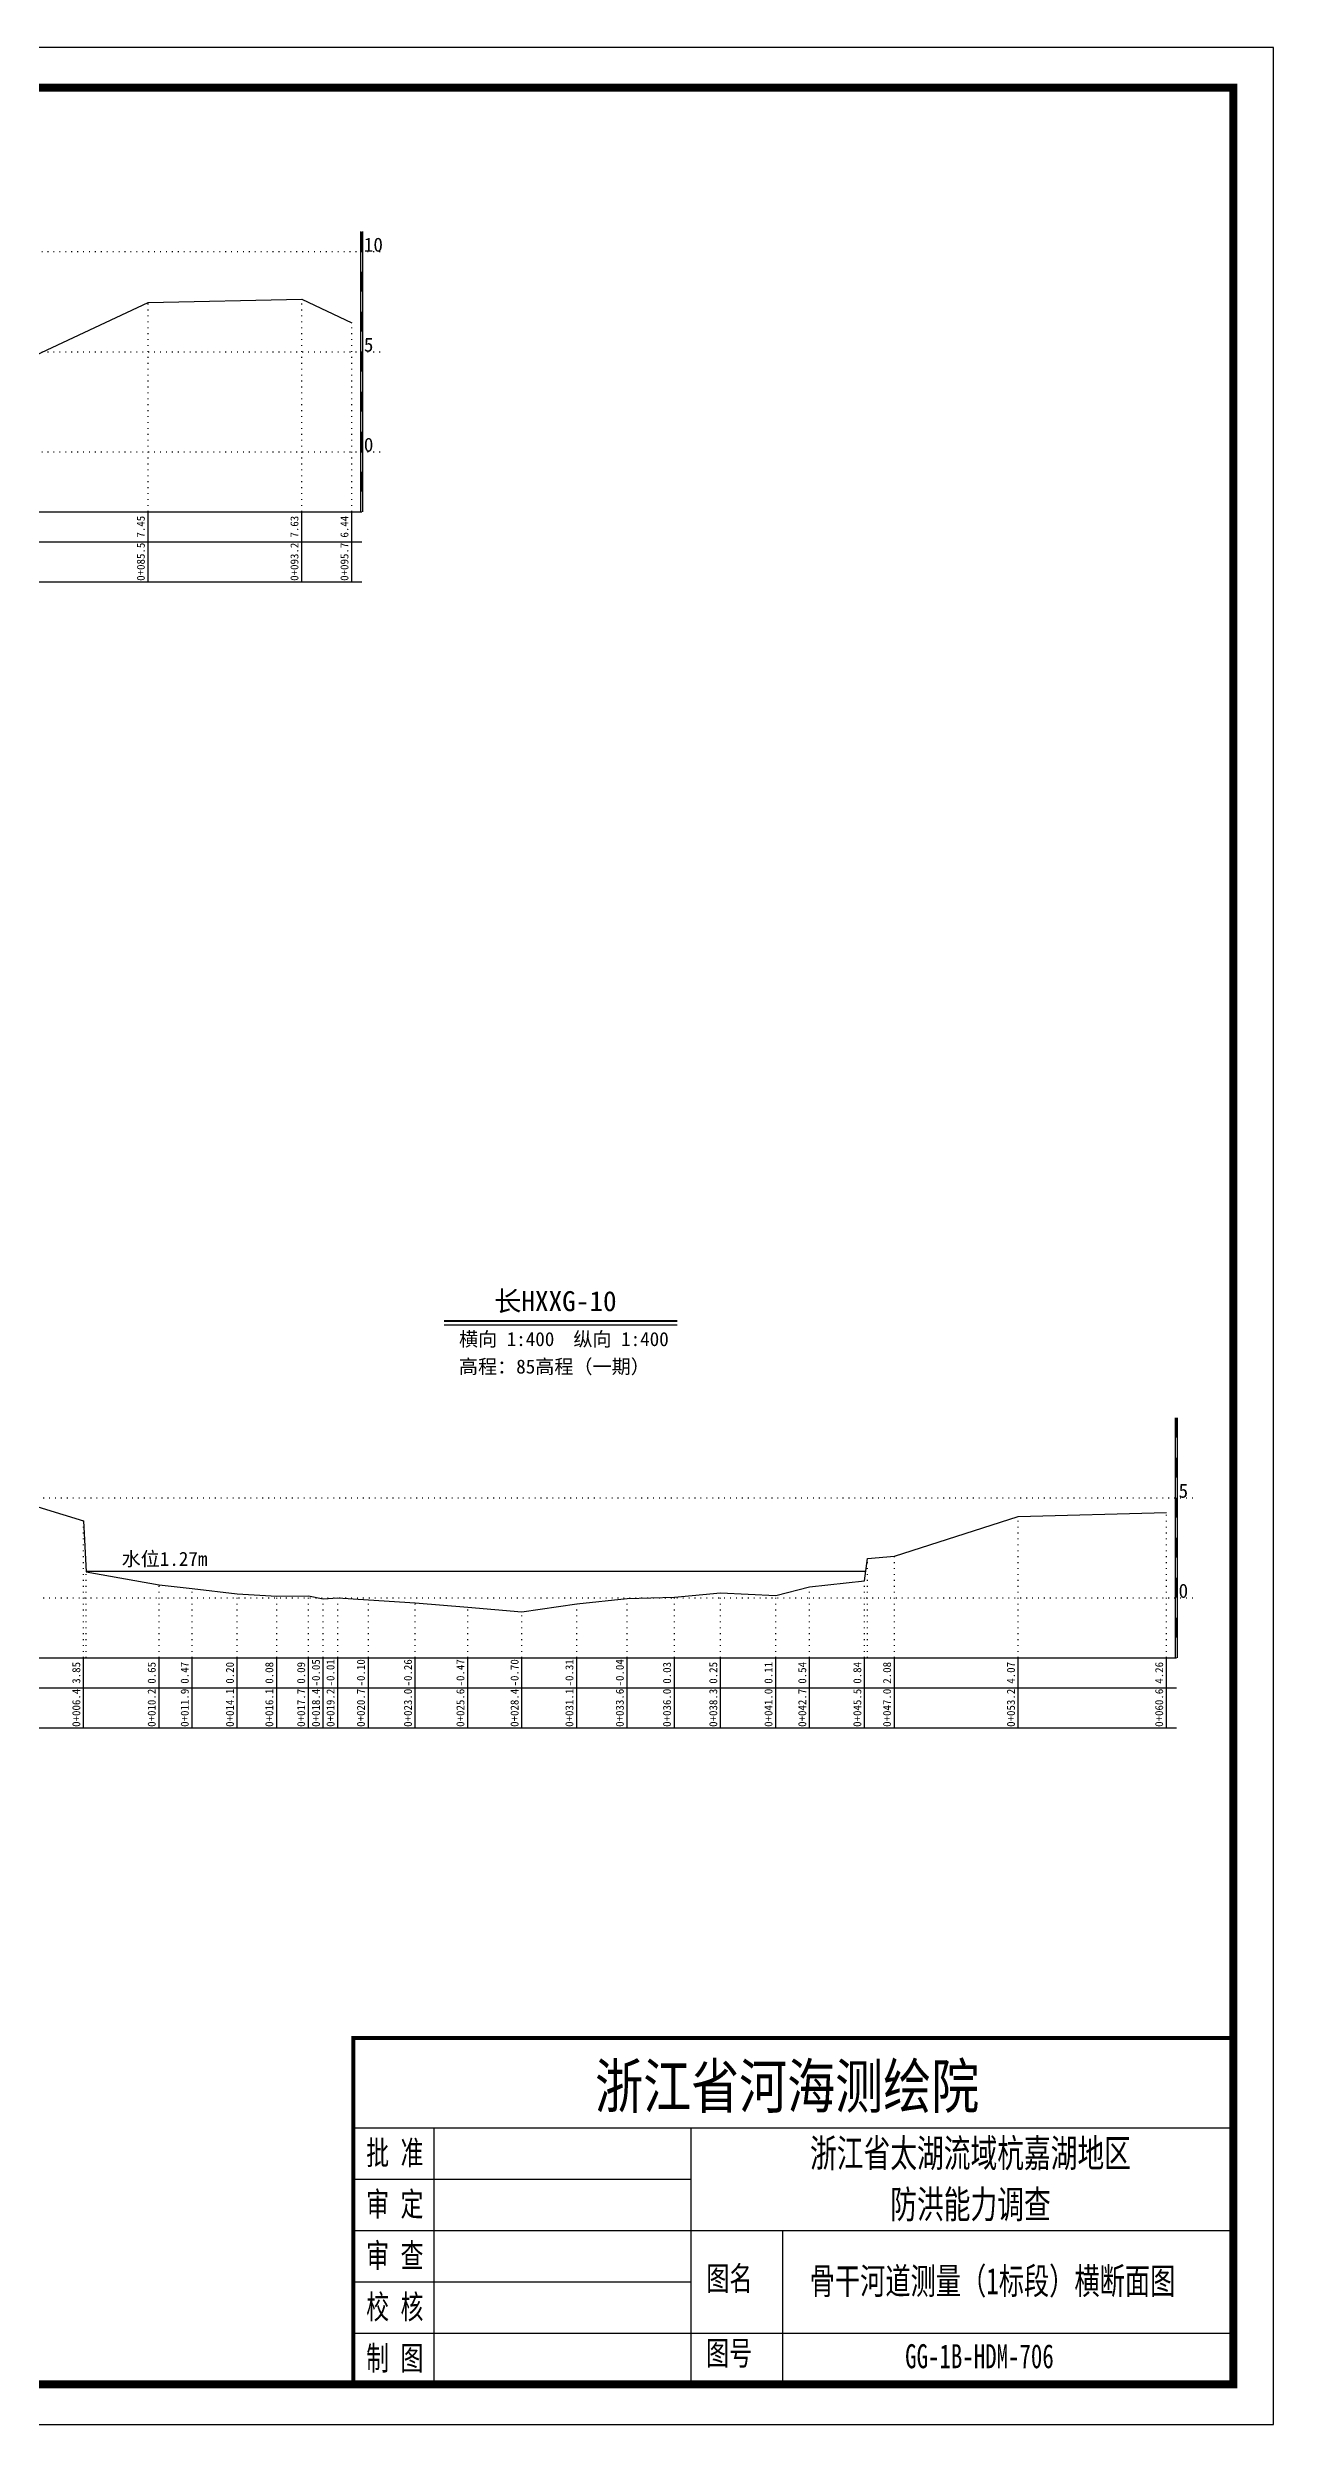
# Model space of a CAD drawing. Header units: millimetres. Extents: x 518104 to 520297, y 3371901 to 3372198.
# Drawn here: x 519257.3 to 519410.5, y 3371900.9 to 3372197.9 of the extents above; entities that cross this region are included whole.
import ezdxf
from ezdxf.enums import TextEntityAlignment as Align

# ---------------------------------------------------------------- set-up
doc = ezdxf.new("R2010")
doc.units = ezdxf.units.MM
doc.header["$LTSCALE"] = 0.4
doc.header["$MEASUREMENT"] = 0
doc.linetypes.add('X4', pattern=[1.6, 0, -1.6])
for name, color, linetype in [('DMX', 1, 'Continuous'), ('TEXT', 7, 'Continuous'), ('zdm1', 5, 'Continuous'), ('ZDMT5', 3, 'Continuous'), ('图框', 7, 'Continuous'), ('断面名称', 5, 'Continuous'), ('比例尺', 3, 'Continuous'), ('水位', 4, 'Continuous')]:
    doc.layers.add(name, color=color, linetype=linetype)
doc.styles.add('HDM', font='仿宋_GB2312.ttf')
doc.styles.add('tk2', font='SimSun.ttf', dxfattribs={"width": 0.8})

msp = doc.modelspace()

# ---------------------------------------------------------------- linework, layer by layer
at = {"lineweight": 100, "const_width": 0.5}
msp.add_lwpolyline([(519405.48, 3371949.15), (519295.48, 3371949.15), (519295.48, 3371905.87), (519405.48, 3371905.87), (519405.48, 3371949.15)], dxfattribs=at)
at = {"layer": 'DMX', "linetype": 'Continuous', "flags": 128}
for points in [[(519056.06, 3372162.42), (519064.43, 3372162.42), (519098.86, 3372163.05), (519111.66, 3372162.72), (519138.13, 3372152.5), (519141.31, 3372152.3), (519141.56, 3372149.75), (519143.53, 3372149.35), (519160.23, 3372148.1), (519167.21, 3372146.82), (519173.66, 3372146.9), (519181.26, 3372145.97), (519189.68, 3372145.82), (519198.53, 3372145.95), (519206.18, 3372146.17), (519211.91, 3372146.92), (519218.33, 3372148.7), (519224.56, 3372149.32), (519240.36, 3372150.02), (519240.51, 3372152.25), (519269.86, 3372166), (519289.06, 3372166.45), (519295.31, 3372163.47)], [(519253.47, 3372016.34), (519261.79, 3372013.79), (519262.09, 3372007.42), (519271.22, 3372005.79), (519275.34, 3372005.34), (519280.99, 3372004.67), (519285.92, 3372004.37), (519289.89, 3372004.39), (519291.74, 3372004.04), (519293.57, 3372004.14), (519297.37, 3372003.92), (519303.24, 3372003.52), (519309.79, 3372002.99), (519316.57, 3372002.42), (519323.42, 3372003.39), (519329.72, 3372004.07), (519335.62, 3372004.24), (519341.39, 3372004.79), (519348.29, 3372004.44), (519352.52, 3372005.52), (519359.39, 3372006.27), (519359.74, 3372009.07), (519363.12, 3372009.37), (519378.59, 3372014.34), (519397.12, 3372014.82)]]:
    msp.add_lwpolyline(points, dxfattribs=at)
at = {"layer": 'TEXT', "color": 0}
for p, q in [((519295.48, 3371937.95, 0), (519405.48, 3371937.95, 0)), ((519305.56, 3371937.95, 0), (519305.56, 3371912.29, 0)), ((519337.65, 3371937.95, 0), (519337.65, 3371912.29, 0)), ((519295.48, 3371931.54, 0), (519337.65, 3371931.54, 0)), ((519295.48, 3371925.12, 0), (519337.65, 3371925.12, 0)), ((519337.65, 3371925.12, 0), (519405.48, 3371925.12, 0)), ((519349.13, 3371925.12, 0), (519349.13, 3371905.87, 0)), ((519295.48, 3371918.7, 0), (519337.65, 3371918.7, 0)), ((519295.48, 3371912.29, 0), (519405.48, 3371912.29, 0)), ((519305.56, 3371912.29, 0), (519305.56, 3371905.87, 0)), ((519337.65, 3371912.29, 0), (519337.65, 3371905.87, 0))]:
    msp.add_line(p, q, dxfattribs=at)
at = {"layer": 'zdm1', "linetype": 'Continuous'}
for p, q in [((519296.43, 3372139.87), (519296.43, 3372174.87)), ((519296.68, 3372139.87), (519296.68, 3372174.87)), ((519056.06, 3372139.87), (519296.56, 3372139.87)), ((519044.81, 3372136.12), (519296.56, 3372136.12)), ((519044.81, 3372131.12), (519296.56, 3372131.12)), ((519398.24, 3371996.67), (519398.24, 3372026.67)), ((519398.49, 3371996.67), (519398.49, 3372026.67)), ((519245.69, 3371996.67), (519398.37, 3371996.67)), ((519234.44, 3371992.92), (519398.37, 3371992.92)), ((519234.44, 3371987.92), (519398.37, 3371987.92))]:
    msp.add_line(p, q, dxfattribs=at)
at = {"layer": 'zdm1', "linetype": 'X4'}
for p, q in [((519052.31, 3372172.37), (519299.06, 3372172.37)), ((519052.31, 3372159.87), (519299.06, 3372159.87)), ((519052.31, 3372147.37), (519299.06, 3372147.37)), ((519241.94, 3372016.67), (519400.87, 3372016.67)), ((519241.94, 3372004.17), (519400.87, 3372004.17))]:
    msp.add_line(p, q, dxfattribs=at)
at = {"layer": 'zdm1', "linetype": 'Continuous', "flags": 128}
for points in [[(519296.56, 3372172.37, 0.25, 0.25, 0), (519296.56, 3372174.87, 0.25, 0.25, 0)], [(519296.56, 3372167.37, 0.25, 0.25, 0), (519296.56, 3372169.87, 0.25, 0.25, 0)], [(519296.56, 3372162.37, 0.25, 0.25, 0), (519296.56, 3372164.87, 0.25, 0.25, 0)], [(519296.56, 3372157.37, 0.25, 0.25, 0), (519296.56, 3372159.87, 0.25, 0.25, 0)], [(519296.56, 3372152.37, 0.25, 0.25, 0), (519296.56, 3372154.87, 0.25, 0.25, 0)], [(519296.56, 3372147.37, 0.25, 0.25, 0), (519296.56, 3372149.87, 0.25, 0.25, 0)], [(519296.56, 3372142.37, 0.25, 0.25, 0), (519296.56, 3372144.87, 0.25, 0.25, 0)], [(519398.37, 3372024.17, 0.25, 0.25, 0), (519398.37, 3372026.67, 0.25, 0.25, 0)], [(519398.37, 3372019.17, 0.25, 0.25, 0), (519398.37, 3372021.67, 0.25, 0.25, 0)], [(519398.37, 3372014.17, 0.25, 0.25, 0), (519398.37, 3372016.67, 0.25, 0.25, 0)], [(519398.37, 3372009.17, 0.25, 0.25, 0), (519398.37, 3372011.67, 0.25, 0.25, 0)], [(519398.37, 3372004.17, 0.25, 0.25, 0), (519398.37, 3372006.67, 0.25, 0.25, 0)], [(519398.37, 3371999.17, 0.25, 0.25, 0), (519398.37, 3372001.67, 0.25, 0.25, 0)]]:
    msp.add_lwpolyline(points, format="xyseb", dxfattribs=at)
at = {"layer": 'ZDMT5', "linetype": 'X4'}
for p, q in [((519269.86, 3372139.87), (519269.86, 3372166)), ((519289.06, 3372139.87), (519289.06, 3372166.45)), ((519295.31, 3372139.87), (519295.31, 3372163.47)), ((519261.79, 3371996.67), (519261.79, 3372013.79)), ((519378.59, 3371996.67), (519378.59, 3372014.34)), ((519397.12, 3371996.67), (519397.12, 3372014.82)), ((519262.09, 3371996.67), (519262.09, 3372007.42)), ((519359.74, 3371996.67), (519359.74, 3372009.07)), ((519363.12, 3371996.67), (519363.12, 3372009.37)), ((519271.22, 3371996.67), (519271.22, 3372005.79)), ((519275.34, 3371996.67), (519275.34, 3372005.34)), ((519280.99, 3371996.67), (519280.99, 3372004.67)), ((519285.92, 3371996.67), (519285.92, 3372004.37)), ((519289.89, 3371996.67), (519289.89, 3372004.39)), ((519341.39, 3371996.67), (519341.39, 3372004.79)), ((519348.29, 3371996.67), (519348.29, 3372004.44)), ((519352.52, 3371996.67), (519352.52, 3372005.52)), ((519359.39, 3371996.67), (519359.39, 3372006.27)), ((519291.74, 3371996.67), (519291.74, 3372004.04)), ((519293.57, 3371996.67), (519293.57, 3372004.14)), ((519297.37, 3371996.67), (519297.37, 3372003.92)), ((519303.24, 3371996.67), (519303.24, 3372003.52)), ((519309.79, 3371996.67), (519309.79, 3372002.99)), ((519316.57, 3371996.67), (519316.57, 3372002.42)), ((519323.42, 3371996.67), (519323.42, 3372003.39)), ((519329.72, 3371996.67), (519329.72, 3372004.07)), ((519335.62, 3371996.67), (519335.62, 3372004.24))]:
    msp.add_line(p, q, dxfattribs=at)
at = {"layer": 'ZDMT5', "linetype": 'Continuous'}
for p, q in [((519269.86, 3372131.12), (519269.86, 3372139.87)), ((519289.06, 3372131.12), (519289.06, 3372139.87)), ((519295.31, 3372131.12), (519295.31, 3372139.87)), ((519261.79, 3371987.92), (519261.79, 3371996.67)), ((519271.22, 3371987.92), (519271.22, 3371996.67)), ((519275.34, 3371987.92), (519275.34, 3371996.67)), ((519280.99, 3371987.92), (519280.99, 3371996.67)), ((519285.92, 3371987.92), (519285.92, 3371996.67)), ((519289.89, 3371987.92), (519289.89, 3371996.67)), ((519291.74, 3371987.92), (519291.74, 3371996.67)), ((519293.57, 3371987.92), (519293.57, 3371996.67)), ((519297.37, 3371987.92), (519297.37, 3371996.67)), ((519303.24, 3371987.92), (519303.24, 3371996.67)), ((519309.79, 3371987.92), (519309.79, 3371996.67)), ((519316.57, 3371987.92), (519316.57, 3371996.67)), ((519323.42, 3371987.92), (519323.42, 3371996.67)), ((519329.72, 3371987.92), (519329.72, 3371996.67)), ((519335.62, 3371987.92), (519335.62, 3371996.67)), ((519341.39, 3371987.92), (519341.39, 3371996.67)), ((519348.29, 3371987.92), (519348.29, 3371996.67)), ((519352.52, 3371987.92), (519352.52, 3371996.67)), ((519359.39, 3371987.92), (519359.39, 3371996.67)), ((519363.12, 3371987.92), (519363.12, 3371996.67)), ((519378.59, 3371987.92), (519378.59, 3371996.67)), ((519397.12, 3371987.92), (519397.12, 3371996.67))]:
    msp.add_line(p, q, dxfattribs=at)
at = {"layer": '图框', "flags": 128}
msp.add_lwpolyline([(518990.48, 3371900.87), (519410.48, 3371900.87), (519410.48, 3372197.87), (518990.48, 3372197.87)], close=True, dxfattribs=at)
at = {"layer": '图框', "const_width": 1, "flags": 128}
msp.add_lwpolyline([(519015.48, 3371905.87), (519405.48, 3371905.87), (519405.48, 3372192.87), (519015.48, 3372192.87)], close=True, dxfattribs=at)
at = {"layer": '比例尺', "color": 3, "linetype": 'Continuous', "lineweight": 40}
msp.add_line((519306.84, 3372038.76), (519335.97, 3372038.76), dxfattribs=at)
at = {"layer": '比例尺', "color": 3, "linetype": 'Continuous'}
msp.add_line((519306.84, 3372038.26), (519335.97, 3372038.26), dxfattribs=at)
at = {"layer": '水位', "color": 6, "linetype": 'Continuous', "flags": 128}
msp.add_lwpolyline([(519359.54, 3372007.43), (519262.09, 3372007.43)], dxfattribs=at)

# ---------------------------------------------------------------- texts
at = {"layer": 'TEXT', "color": 7, "ltscale": 8, "style": 'tk2'}
for tag, p, s, height, width in [('浙江省河海测绘院', (519325.7, 3371940.39, 0), '（单位名称）', 5.5, 0.8), ('批 准', (519297.1, 3371933.32, 0), '批准', 3, 0.7), ('审 定', (519297.1, 3371926.91, 0), '审定', 3, 0.7), ('审 查', (519297.1, 3371920.49, 0), '审 查', 3, 0.7), ('图名', (519339.63, 3371917.62, 0), '审查', 3, 0.7), ('校 核', (519297.1, 3371914.07, 0), '校 核', 3, 0.7), ('制 图', (519297.1, 3371907.66, 0), '制 图', 3, 0.7), ('图号', (519339.59, 3371908.29, 0), '图号', 3, 0.7)]:
    msp.add_attdef(tag, p, s, height=height, dxfattribs=dict(at, width=width))
at = {"layer": 'TEXT', "color": 0, "style": 'tk2', "width": 0.7}
for tag, text, height, p in [('浙江省太湖流域杭嘉湖地区', '浙江省太湖流域杭嘉湖地区', 3.5, (519372.62, 3371934.77, -206.67)), ('防洪能力调查', '防洪能力调查', 3.5, (519372.62, 3371928.38, -206.67)), ('骨干河道测量（1标段）横断面图', '骨干河道测量（1标段）横断面图', 3.3, (519375.37, 3371918.8, -206.67)), ('GG-1B-HDM-706', 'GG-1B-HDM-001', 3, (519373.74, 3371909.4, -206.67))]:
    msp.add_attdef(tag, text=text, height=height, dxfattribs=at).set_placement(p, align=Align.MIDDLE_CENTER)
at = {"layer": 'zdm1', "linetype": 'Continuous', "style": 'HDM'}
for s, p in [('10', (519296.81, 3372172.37)), ('5', (519296.81, 3372159.87)), ('0', (519296.81, 3372147.37)), ('5', (519398.62, 3372016.67)), ('0', (519398.62, 3372004.17))]:
    msp.add_text(s, height=1.75, dxfattribs=at).set_placement(p)
at = {"layer": 'ZDMT5', "linetype": 'Continuous', "style": 'HDM'}
for s, p in [('7.45', (519269.73, 3372138)), ('7.63', (519288.93, 3372138)), ('6.44', (519295.18, 3372138)), ('0+085.5', (519269.73, 3372133.62)), ('0+093.2', (519288.93, 3372133.62)), ('0+095.7', (519295.18, 3372133.62)), ('3.85', (519261.67, 3371994.79)), ('0.65', (519271.09, 3371994.79)), ('0.47', (519275.22, 3371994.79)), ('0.20', (519280.87, 3371994.79)), ('0.08', (519285.79, 3371994.79)), ('0.09', (519289.77, 3371994.79)), ('-0.05', (519291.62, 3371994.79)), ('-0.01', (519293.44, 3371994.79)), ('-0.10', (519297.24, 3371994.79)), ('-0.26', (519303.12, 3371994.79)), ('-0.47', (519309.67, 3371994.79)), ('-0.70', (519316.44, 3371994.79)), ('-0.31', (519323.29, 3371994.79)), ('-0.04', (519329.59, 3371994.79)), ('0.03', (519335.49, 3371994.79)), ('0.25', (519341.27, 3371994.79)), ('0.11', (519348.17, 3371994.79)), ('0.54', (519352.39, 3371994.79)), ('0.84', (519359.27, 3371994.79)), ('2.08', (519362.99, 3371994.79)), ('4.07', (519378.47, 3371994.79)), ('4.26', (519396.99, 3371994.79)), ('0+006.4', (519261.67, 3371990.42)), ('0+010.2', (519271.09, 3371990.42)), ('0+011.9', (519275.22, 3371990.42)), ('0+014.1', (519280.87, 3371990.42)), ('0+016.1', (519285.79, 3371990.42)), ('0+017.7', (519289.77, 3371990.42)), ('0+018.4', (519291.62, 3371990.42)), ('0+019.2', (519293.44, 3371990.42)), ('0+020.7', (519297.24, 3371990.42)), ('0+023.0', (519303.12, 3371990.42)), ('0+025.6', (519309.67, 3371990.42)), ('0+028.4', (519316.44, 3371990.42)), ('0+031.1', (519323.29, 3371990.42)), ('0+033.6', (519329.59, 3371990.42)), ('0+036.0', (519335.49, 3371990.42)), ('0+038.3', (519341.27, 3371990.42)), ('0+041.0', (519348.17, 3371990.42)), ('0+042.7', (519352.39, 3371990.42)), ('0+045.5', (519359.27, 3371990.42)), ('0+047.0', (519362.99, 3371990.42)), ('0+053.2', (519378.47, 3371990.42)), ('0+060.6', (519396.99, 3371990.42))]:
    msp.add_text(s, height=1, rotation=90, dxfattribs=at).set_placement(p, align=Align.BOTTOM_CENTER)
at = {"layer": '断面名称', "color": 5, "linetype": 'Continuous', "style": 'HDM'}
msp.add_text('长HXXG-10', height=2.5, dxfattribs=at).set_placement((519320.74, 3372041.28), align=Align.MIDDLE)
at = {"layer": '比例尺', "color": 3, "linetype": 'Continuous', "style": 'HDM'}
for s, p in [('横向 1:400  纵向 1:400', (519334.91, 3372035.09)), ('高程：85高程（一期）', (519332.55, 3372031.66))]:
    msp.add_text(s, height=1.75, dxfattribs=at).set_placement(p, align=Align.BOTTOM_RIGHT)
at = {"layer": '水位', "color": 6, "linetype": 'Continuous', "style": 'HDM'}
msp.add_text('水位1.27m', height=1.75, dxfattribs=at).set_placement((519271.9, 3372009.07), align=Align.MIDDLE)

doc.saveas('drawing.dxf')
